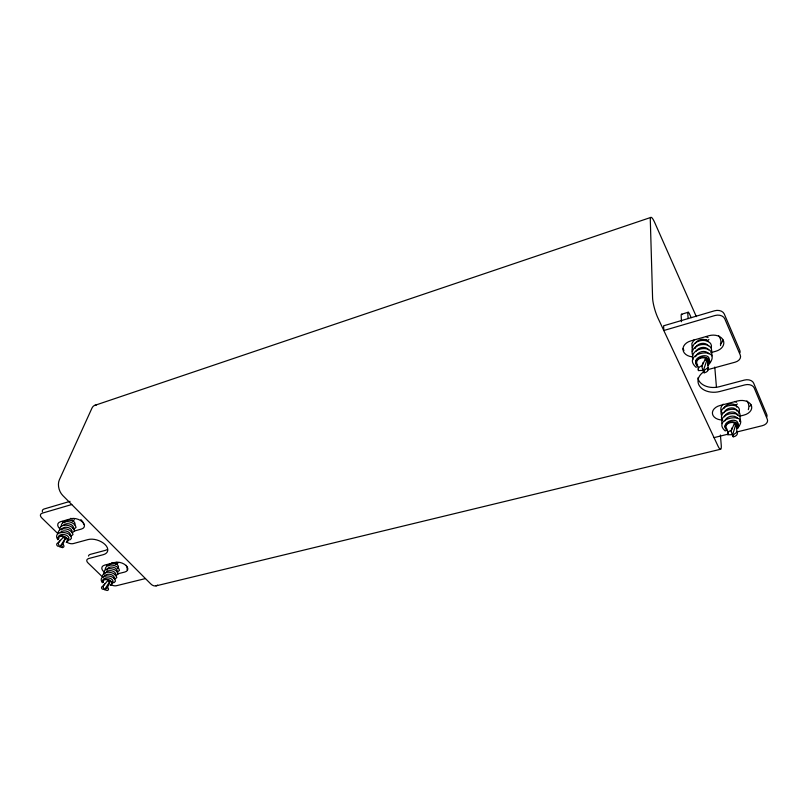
<?xml version="1.0" encoding="UTF-8"?>
<svg xmlns="http://www.w3.org/2000/svg" width="808" height="808" viewBox="0 0 808 808"><rect width="100%" height="100%" fill="white"/><g stroke="black" fill="none" stroke-linecap="round" stroke-linejoin="round"><path stroke-width="1.21" d="M102.394 576.569C103 569.59 115.776 571.721 116.786 577.589L114.413 579.285M105.171 569.418C105.767 562.439 118.534 564.55 119.483 570.448L117.12 572.155M106.555 565.873L106.575 564.661M106.959 570.327C107.312 565.398 116.201 566.408 117.2 570.488L116.948 571.024M58.105 543.037L57.974 543.057A3.788 2.121 20.1 0 0 57.55 546.087L59.348 546.37L58.105 543.037L63.347 537.219L65.397 538.401L62.842 544.35L59.863 546.794L62.66 547.582A3.788 2.121 20.1 0 0 63.105 544.562L62.842 544.35M102.959 586.295L102.828 586.305A3.626 1.99 18.3 0 0 102.283 589.093L104.121 589.476L102.959 586.295L107.838 580.487L109.787 581.598L107.514 587.547L104.727 589.739M711.353 347.743C712.737 341.047 703.465 339.097 698.678 341.198C692.022 342.935 691.062 350.116 692.678 355.671M62.206 547.642L62.337 546.602M711.686 351.793C712.464 341.299 694.345 342.855 692.375 351.591M712.02 355.863C712.777 343.481 688.8 348.258 692.931 359.752M740.067 415.928C740.754 404.687 718.312 408.919 721.847 419.504M738.159 424.624C738.148 415.524 719.534 422.382 726.665 429.583L726.119 429.159A6.767 4.595 -4.7 0 1 727.341 423.24A6.767 4.595 -4.7 0 1 736.038 422.675A6.767 4.595 -4.7 0 1 737.795 428.402M698.243 367.175L698.465 370.569L702.93 370.387L701.798 366.357L705.273 359.095L707.424 360.802L708.151 367.913A5.101 3.646 -5.2 0 1 704.849 372.65L704.091 372.781L702.495 369.66M727.432 430.159L727.826 434.724L732.179 434.744L731.129 430.947L732.119 427.775M732.533 435.593L733.179 436.774L732.543 434.987L735.492 425.483L734.29 423.685L731.129 430.947M704.091 372.781L703.324 370.67L706.566 361.065L705.273 359.095M701.798 366.357L703.122 362.439M59.57 529.846C59.923 522.261 73.478 524.756 74.508 530.977L72.195 532.876M61.398 529.826C63.135 525.564 70.922 526.957 72.104 530.997L71.357 531.947M64.499 522.685C65.65 519.352 70.266 519.817 72.821 521.13L74.326 519.695M695.072 348.591C696.627 343.37 705.01 341.249 708.364 345.824M695.607 356.732C697.203 351.49 705.616 349.389 709 353.954M723.766 408.646C725.412 404.121 731.977 402.404 735.775 405.232L737.361 403.97M108.363 565.893C109.615 562.782 113.958 563.226 116.443 564.438L117.928 563.075L116.312 562.338M105.606 573.013C107.363 569.135 114.726 570.226 115.847 574.054L115.049 574.902M104.212 576.599C105.979 572.731 113.342 573.811 114.483 577.639L113.686 578.477M724.13 412.716C725.685 407.666 735.209 405.646 737.138 411.201M724.483 416.817C726.059 411.767 735.593 409.737 737.542 415.302M724.847 420.948C726.574 416.13 734.381 414.262 737.684 418.392M112.857 581.77L113.12 581.245C112.16 576.75 101.424 576.316 103.091 582.053M708.848 361.469C712.292 350.48 688.961 357.096 697.476 365.701L696.89 365.236A7.05 5.07 -5.4 0 1 698.496 358.388A7.05 5.07 -5.4 0 1 707.98 358.53A7.05 5.07 -5.4 0 1 707.99 365.398M107.514 587.547L107.757 587.739A3.626 1.99 18.3 0 1 107.191 590.517L104.575 589.618L109.787 581.598M738.775 413.292C743.905 401.121 717.312 403.717 721.494 415.403M102.929 586.669L104.878 583.447M739.593 421.503C744.734 409.333 718.009 411.918 722.2 423.624M58.085 543.441L60.176 540.178M59.863 546.794L65.397 538.401M695.375 343.158C697.789 339.37 703.687 337.966 707.303 340.825L708.939 339.481M695.91 351.238C698.465 347.167 705.606 345.673 708.677 349.874M694.153 339.754L691.86 343.531L692.163 347.602M723.2 404.162C720.615 406.283 719.837 410.383 722.19 412.979M63.297 525.372C65.953 522.352 72.437 523.574 73.629 527.422L72.882 528.371M60.176 532.543C62.842 529.523 69.337 530.745 70.569 534.583L69.821 535.532M67.599 540.158L70.316 539.663L71.447 538.178C70.599 530.129 51.47 530.634 57.903 539.805M703.515 370.963L707.949 367.6M709.919 363.085C722.049 345.662 680.134 352.965 696.031 367.256L698.102 366.327M738.492 426.957C750.39 411.333 710.293 417.685 725.21 430.916L727.261 430.169M734.29 423.685L736.32 425.271L736.987 432.129L732.977 435.088M68.276 539.138L69.023 538.199C68.034 533.371 56.641 532.836 58.6 539.007M73.72 529.311L76.023 527.402C75.023 521.17 61.479 518.685 61.135 526.281M94.496 405.475L650.814 217.423M70.67 536.462L72.983 534.563C71.932 528.351 58.358 525.846 58.004 533.442M706.566 361.065L707.424 360.802M681.649 314.211L688.275 312.252M115.776 575.71L118.14 574.013C117.402 567.509 101.919 566.155 104.232 574.276M70.074 501.344L44.198 508.959A5.707 3.272 21.1 0 0 42.4 511.747M71.76 504.535L42.279 513.161A5.717 3.272 21.1 0 0 41.703 517.837L57.772 533.512M710.969 352.601L715.797 351.258A11.443 8.312 -6.5 0 0 723.312 340.4A11.443 8.312 -6.5 0 0 708.959 335.714L690.729 340.936A11.312 8.232 -5.5 0 0 682.992 349.561A11.312 8.232 -5.5 0 0 691.911 356.783M74.508 530.977L81.497 529.028A8.504 4.898 20.3 0 0 82.598 522.089A8.504 4.898 20.3 0 0 71.104 518.706L60.58 521.705A8.474 4.838 20.4 0 0 59.62 528.604M735.492 425.483L736.32 425.271M739.209 416.302L743.865 415.12A10.989 7.545 -5.5 0 0 751.299 405.343A10.989 7.545 -5.5 0 0 737.633 400.95L720.029 405.495A10.868 7.474 -4.7 0 0 712.484 413.908A10.868 7.474 -4.7 0 0 722.675 420.009M117.907 573.781L124.796 572.044A8.151 4.606 18.4 0 0 126.169 565.64A8.151 4.606 18.4 0 0 115.11 562.408L104.727 565.095A8.12 4.555 18.6 0 0 104.959 572.63M714.04 437.623L728.513 434.048M736.947 431.957L762.277 425.705A7.333 4.949 -5.8 0 0 767.337 419.322L754.197 387.921A7.484 5.191 -6.3 0 0 744.925 384.881L719.797 391.496A16.907 11.938 -5.4 0 1 700.061 386.719A16.907 11.938 -5.4 0 1 703.95 371.67M145.44 578.568L116.625 585.679A5.363 2.969 18.2 0 1 111.524 585.002M111.524 582.275L112.322 582.083M156.015 585.861L720.585 449.248M701.96 365.792L701.748 365.832A5.101 3.646 -5.2 0 0 698.465 370.569M731.29 430.422L731.089 430.462A4.888 3.303 -4.5 0 0 727.826 434.724M733.179 436.774L733.906 436.674A4.888 3.303 -4.5 0 0 737.179 432.411L736.987 432.129M111.534 582.942L114.221 582.538L115.423 581.194C114.675 573.72 96.526 574.165 102.323 582.75M70.72 518.342L72.619 518.898M734.543 401.475L736.583 402.243M705.95 336.754L708.101 337.593M107.838 580.487L109.353 581.72M63.347 537.219L64.963 538.532M103.131 577.538L87.941 562.853A5.474 3.07 19.1 0 1 88.678 558.54L103.242 554.692A12.625 7.191 19.3 0 0 105.111 544.582A12.625 7.191 19.3 0 0 87.981 539.582L73.346 543.572A5.585 3.161 20 0 1 66.68 542.067M702.627 369.599L704.445 372.357M732.311 434.522L733.543 436.431M691.173 317.665L689.739 314.443A6.757 1.192 73.9 0 0 687.82 313.847L688.113 318.594M696.324 316.625L654.702 222.543A13.686 2.495 73.1 0 0 650.309 219.968L652.581 297.819A14.706 2.909 73.7 0 0 657.904 317.928L717.868 445.794A13.463 2.424 74.9 0 0 721.231 445.067L720.403 435.007M714.777 367.064L716.444 387.194M681.498 321.746L681.174 315.817A6.737 1.222 73.9 0 1 682.063 314.544M62.66 521.423L62.691 522.726M96.233 405.101A10.746 6.767 69.8 0 0 91.93 408.202L59.368 479.8A11.363 7.646 72.3 0 0 62.782 495.516L150.753 583.901A10.605 6.626 77.5 0 0 157.6 585.113M707.667 369.791A16.907 11.938 -5.4 0 1 709.737 369.125L735.159 362.176A7.636 5.454 -6.9 0 0 740.269 355.055L724.726 318.736A7.807 5.747 -7.5 0 0 714.959 315.524L663.802 330.512L663.62 325.796L714.555 310.787A7.777 5.747 -7.7 0 1 724.271 313.989L739.764 350.258A7.605 5.454 -7 0 1 739.987 352.692M766.772 417.039A7.302 4.949 -6 0 0 766.731 414.474L753.632 383.103A7.454 5.191 -6.5 0 0 744.41 380.073L719.383 386.699A16.837 11.938 -5.5 0 1 697.829 377.922M723.099 339.976A11.393 8.302 -6.6 0 1 720.342 343.935M750.895 404.465A10.938 7.535 -5.7 0 1 749.854 406.353M88.476 556.066A5.454 3.07 19.2 0 1 90.375 554.349L104.909 550.48A12.585 7.201 19.4 0 0 107.09 549.581M718.605 335.684A19.513 14.221 -6 0 1 720.484 345.592M683.982 350.389A19.513 14.221 -6 0 1 683.033 348.723M706.101 339.552A6.929 5.05 -6 0 1 708.04 341.673M697.637 364.863A6.161 4.424 -5.4 0 1 698.627 359.146A6.161 4.424 -5.4 0 1 706.535 358.52A6.161 4.424 -5.4 0 1 708.252 364.014M746.905 400.879A18.746 12.918 -5.2 0 1 748.319 409.656M735.745 404.909A6.666 4.585 -5.2 0 1 736.734 407.141M726.836 428.826A5.919 4.02 -4.7 0 1 727.907 423.644A5.919 4.02 -4.7 0 1 735.502 423.16A5.919 4.02 -4.7 0 1 737.037 428.159M80.881 519.615A14.574 8.383 20.4 0 1 83.87 524.463M58.428 539.39A5.242 2.959 20.2 0 1 60.449 535.886A5.242 2.959 20.2 0 1 67.094 538.38A5.242 2.959 20.2 0 1 66.206 542.309M71.791 520.19A5.181 2.98 20.4 0 1 74.73 524.887M58.651 538.603A4.585 2.586 20.2 0 1 63.913 536.754A4.585 2.586 20.2 0 1 66.569 541.582M126.119 565.327A13.968 7.878 18.5 0 1 127.068 569.721M102.929 582.437A5.03 2.777 18.4 0 1 105.05 579.225A5.03 2.777 18.4 0 1 111.413 581.588A5.03 2.777 18.4 0 1 110.383 585.204M115.463 563.54A4.959 2.798 18.5 0 1 117.513 568.428M108.939 565.226A4.959 2.798 18.5 0 1 108.918 564.459M111.787 562.762A4.959 2.798 18.5 0 1 112.989 562.822M103.485 582.416A4.393 2.434 18.4 0 1 105.343 579.609A4.393 2.434 18.4 0 1 110.908 581.679A4.393 2.434 18.4 0 1 109.999 584.84"/></g></svg>
